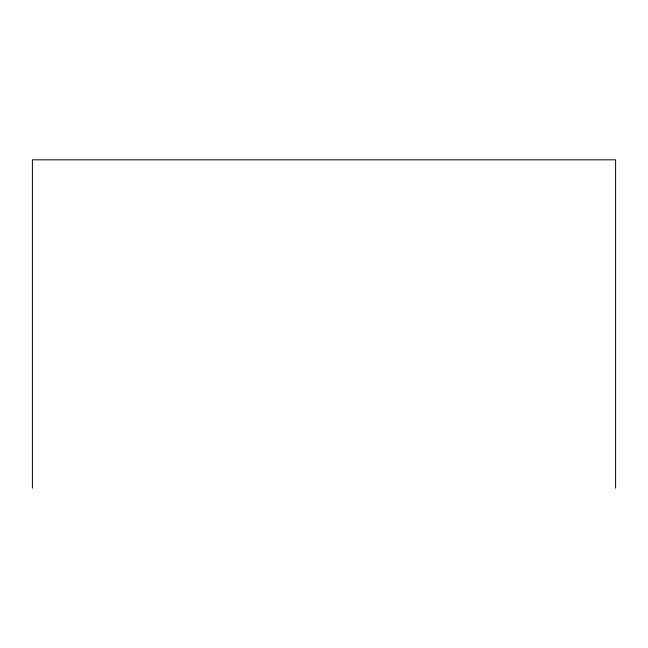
<?xml version="1.0" encoding="UTF-8"?>
<svg xmlns="http://www.w3.org/2000/svg" width="648" height="648" viewBox="0 0 648 648"><rect width="100%" height="100%" fill="white"/><g stroke="black" fill="none" stroke-linecap="round" stroke-linejoin="round"><path stroke-width="0.97" d="M615.6 488.171L615.6 159.829L32.4 159.829L32.4 488.171"/></g></svg>
